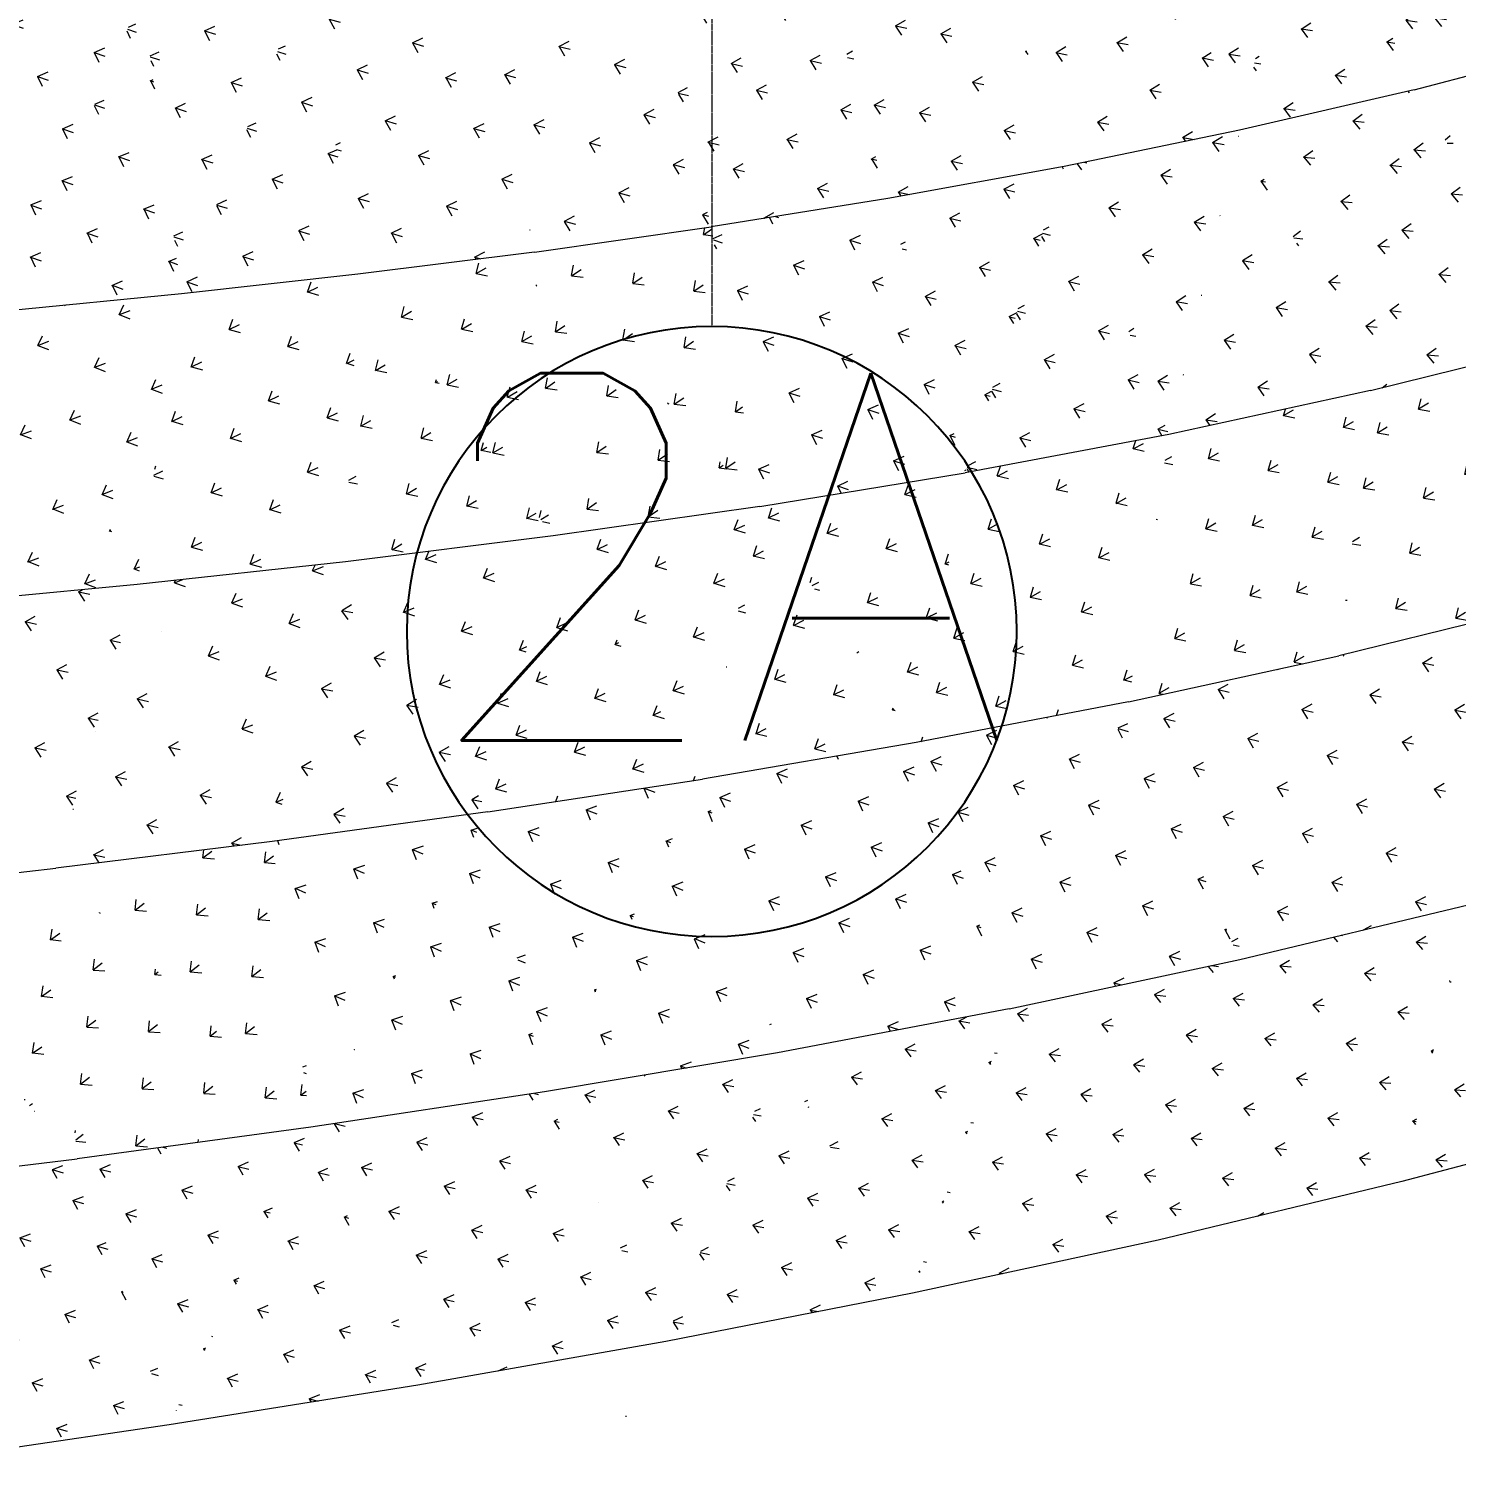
# Model space of a CAD drawing. Header units: millimetres. Extents: x 15878 to 679837, y -72324 to 391440.
# Drawn here: x 187333 to 193183, y -22661 to -16789 of the extents above; entities that cross this region are included whole.
import ezdxf

# ---------------------------------------------------------------- set-up
doc = ezdxf.new("R2010")
doc.units = ezdxf.units.MM
doc.linetypes.add('Grid Line__1_200_', pattern=[10.5, 6, -1.5, 1.5, -1.5])
for name, color, linetype, lineweight in [('A-ANNO-NOTE', 131, 'Continuous', 25), ('A-FLOR', 192, 'Continuous', 5), ('A-FLOR-PATT', 8, 'Continuous', 5), ('S-GRID', 1, 'Continuous', 5)]:
    doc.layers.add(name, color=color, linetype=linetype, lineweight=lineweight)
doc.styles.add('RomanS', font='romans__.ttf', dxfattribs={"height": 1504.746835})

# ---------------------------------------------------------------- blocks, each defined once
blk = doc.blocks.new('DLN_Generic Grid Head - Scale-1_500-2074307-G_F')
at = {"layer": 'A-ANNO-NOTE'}
for start, end in [(360, 180), (180, 360)]:
    blk.add_arc((0, 2.5), 2.5, start, end, dxfattribs=at)

msp = doc.modelspace()

# ---------------------------------------------------------------- hatches: boundary and pattern name
at = {"layer": 'A-FLOR-PATT'}
h = msp.add_hatch(dxfattribs=at)
h.set_pattern_fill('FP_2777', color=256, style=0, pattern_type=2)
h.set_pattern_definition([(352.574, (123894.93, 19590.18), (207.48243, 140.69487), [47.117, -308.264]), (307.83, (123894.93, 19590.18), (207.4822, 140.69556), [44.303, -191.981]), (34.142, (123894.93, 19590.18), (-144.92006, 186.624), [47.004, -203.684])])
h.paths.add_polyline_path([(193009.6, -17040.2), (193240.8, -15820.1), (192567.1, -15966.2)], flags=0)
h = msp.add_hatch(dxfattribs=at)
h.set_pattern_fill('FP_2763', color=256, style=0, pattern_type=2)
h.set_pattern_definition([(352.94, (124381.51, 19240.43), (207.27224, 141.8671), [46.99, -307.432]), (307.921, (124381.51, 19240.43), (207.2731, 141.8653), [44.074, -190.986]), (34.39, (124381.51, 19240.43), (-144.4639, 185.42685), [47.095, -204.078])])
h.paths.add_polyline_path([(193009.6, -17040.2), (193718.2, -16854.8), (193240.8, -15820.1), (193044.7, -16854.8)], flags=0)
h = msp.add_hatch(dxfattribs=at)
h.set_pattern_fill('FP_2773', color=256, style=0, pattern_type=2)
h.set_pattern_definition([(350.965, (124997.97, 21165.1), (211.17163, 135.3403), [47.132, -308.358]), (306.199, (124997.97, 21165.1), (211.1716, 135.33845), [44.417, -192.476]), (32.656, (124997.97, 21165.1), (-139.9082, 191.16465), [47.029, -203.79])])
h.paths.add_polyline_path([(192294.9, -17206), (192567.1, -15966.2), (191887.6, -16095.4), (192005.3, -16416.3)], flags=0)
h = msp.add_hatch(dxfattribs=at)
h.set_pattern_fill('FP_2761', color=256, style=0, pattern_type=2)
h.set_pattern_definition([(351.308, (125423.94, 20800.41), (210.9918, 136.44237), [47.014, -307.59]), (306.29, (125423.94, 20800.4), (210.9919, 136.44295), [44.205, -191.556]), (32.889, (125423.94, 20800.41), (-139.53786, 190.03276), [47.112, -204.153])])
h.paths.add_polyline_path([(192294.9, -17206), (193009.6, -17040.2), (192567.1, -15966.2), (192331.3, -17040.2)], flags=0)
h = msp.add_hatch(dxfattribs=at)
h.set_pattern_fill('FP_2772', color=256, style=0, pattern_type=2)
h.set_pattern_definition([(349.478, (126102.6, 22660.22), (214.4972, 130.3051), [47.138, -308.398]), (304.676, (126102.6, 22660.22), (214.4965, 130.3063), [44.512, -192.883]), (31.279, (126102.6, 22660.22), (-135.0636, 195.2289), [47.058, -203.917])])
h.paths.add_polyline_path([(191575.6, -17353.9), (191887.6, -16095.4), (191204.3, -16210.1), (191557.5, -17298.1)], flags=0)
h = msp.add_hatch(dxfattribs=at)
h.set_pattern_fill('FP_2760', color=256, style=0, pattern_type=2)
h.set_pattern_definition([(349.783, (126450.7, 22287.57), (214.3496, 131.2892), [47.035, -307.722]), (304.76, (126450.7, 22287.57), (214.3499, 131.2894), [44.325, -192.076]), (31.487, (126450.7, 22287.57), (-134.78034, 194.2162), [47.13, -204.232])])
h.paths.add_polyline_path([(191575.6, -17353.9), (192294.9, -17206), (191887.6, -16095.4), (191589.4, -17298.1)], flags=0)
h = msp.add_hatch(dxfattribs=at)
h.set_pattern_fill('FP_2767', color=256, style=0, pattern_type=2)
h.set_pattern_definition([(348.081, (127256.19, 24075.29), (217.5672, 125.46714), [47.134, -308.374]), (303.225, (127256.2, 24075.3), (217.5675, 125.4659), [44.58, -193.179]), (29.971, (127256.2, 24075.3), (-130.2747, 198.89074), [47.091, -204.061])])
h.paths.add_polyline_path([(190853.3, -17485.3), (191204.3, -16210.1), (190519.4, -16313.1), (190799.9, -17298.1)], flags=0)
h = msp.add_hatch(dxfattribs=at)
h.set_pattern_fill('FP_2762', color=256, style=0, pattern_type=2)
h.set_pattern_definition([(348.333, (127511.68, 23703.33), (217.4564, 126.28436), [47.049, -307.814]), (303.297, (127511.68, 23703.33), (217.455, 126.2858), [44.427, -192.515]), (30.145, (127511.68, 23703.33), (-130.0745, 198.0462), [47.15, -204.316])])
h.paths.add_polyline_path([(190853.3, -17485.3), (191575.6, -17353.9), (191204.3, -16210.1), (190878.2, -17394.8)], flags=0)
h = msp.add_hatch(dxfattribs=at)
h.set_pattern_fill('FP_2768', color=256, style=0, pattern_type=2)
h.set_pattern_definition([(346.738, (128507.98, 25408.06), (220.4821, 120.68704), [47.118, -308.271]), (301.811, (128507.98, 25408.06), (220.4806, 120.689), [44.617, -193.339]), (28.695, (128507.98, 25408.06), (-125.4282, 202.2155), [47.128, -204.223])])
h.paths.add_polyline_path([(190129.4, -17601.9), (190519.4, -16313.1), (189835.1, -16407.2), (190054.5, -17298.1)], flags=0)
h = msp.add_hatch(dxfattribs=at)
h.set_pattern_fill('FP_2759', color=256, style=0, pattern_type=2)
h.set_pattern_definition([(346.926, (128656.38, 25046.96), (220.4031, 121.299), [47.054, -307.851]), (301.865, (128656.38, 25046.96), (220.4026, 121.2994), [44.504, -192.849]), (28.826, (128656.38, 25046.96), (-125.3015, 201.5822), [47.171, -204.406])])
h.paths.add_polyline_path([(190129.4, -17601.9), (190853.3, -17485.3), (190519.4, -16313.1), (190164.6, -17485.3)], flags=0)
h = msp.add_hatch(dxfattribs=at)
h.set_pattern_fill('FP_2770', color=256, style=0, pattern_type=2)
h.set_pattern_definition([(345.409, (129911.68, 26654.85), (223.3341, 115.801), [47.088, -308.074]), (300.388, (129911.68, 26654.85), (223.3335, 115.8007), [44.618, -193.346]), (27.407, (129911.68, 26654.85), (-120.3737, 205.273), [47.169, -204.401])])
h.paths.add_polyline_path([(189405.4, -17705.1), (189835.1, -16407.2), (189153.2, -16494.8), (189320.6, -17298.1)], flags=0)
h = msp.add_hatch(dxfattribs=at)
h.set_pattern_fill('FP_2757', color=256, style=0, pattern_type=2)
h.set_pattern_definition([(345.521, (129939.49, 26316.02), (223.28963, 116.16754), [47.049, -307.82]), (300.42, (129939.5, 26316.02), (223.2903, 116.1653), [44.551, -193.053]), (27.486, (129939.5, 26316.02), (-120.31014, 204.8937), [47.194, -204.506])])
h.paths.add_polyline_path([(189405.4, -17705.1), (190129.4, -17601.9), (189835.1, -16407.2), (189439.5, -17601.9)], flags=0)
h = msp.add_hatch(dxfattribs=at)
h.set_pattern_fill('FP_2766', color=256, style=0, pattern_type=2)
h.set_pattern_definition([(344.01, (131526.24, 27820.84), (226.25972, 110.48294), [47.046, -307.799]), (298.88, (131526.24, 27820.84), (226.2607, 110.4808), [44.589, -193.219]), (26.026, (131526.24, 27820.84), (-114.856, 208.2324), [47.211, -204.582])])
h.paths.add_polyline_path([(188681.7, -17796.2), (189153.2, -16494.8), (188475.2, -16582), (188597, -17298.1)], flags=0)
h = msp.add_hatch(dxfattribs=at)
h.set_pattern_fill('FP_2755', color=256, style=0, pattern_type=2)
h.set_pattern_definition([(344.052, (131443.42, 27512.43), (226.2435, 110.62088), [47.031, -307.701]), (298.893, (131443.42, 27512.43), (226.24265, 110.6228), [44.564, -193.109]), (26.056, (131443.42, 27512.43), (-114.8351, 208.0888), [47.22, -204.62])])
h.paths.add_polyline_path([(188681.7, -17796.2), (189405.4, -17705.1), (189153.2, -16494.8), (188862.2, -17298.1)], flags=0)
h = msp.add_hatch(dxfattribs=at)
h.set_pattern_fill('FP_2765', color=256, style=0, pattern_type=2)
h.set_pattern_definition([(342.518, (133342.65, 28906.93), (229.25446, 104.65334), [46.995, -307.461]), (297.269, (133342.65, 28906.93), (229.2545, 104.6528), [44.537, -192.995]), (24.536, (133342.65, 28906.93), (-108.828, 211.1349), [47.252, -204.759])])
h.paths.add_polyline_path([(187958.5, -17876.7), (188474.3, -16576.8), (187797.9, -16653.2), (187948, -17796.2)], flags=0)
h = msp.add_hatch(dxfattribs=at)
h.set_pattern_fill('FP_2753', color=256, style=0, pattern_type=2)
h.set_pattern_definition([(342.504, (133170.65, 28634.1), (229.2609, 104.6065), [47, -307.493]), (297.265, (133170.65, 28634.1), (229.2595, 104.6086), [44.545, -193.03]), (24.527, (133170.65, 28634.1), (-108.83595, 211.1794), [47.25, -204.748])])
h.paths.add_polyline_path([(187958.5, -17876.7), (188681.7, -17796.2), (188474.3, -16576.8), (188188.1, -17298.1)], flags=0)
h = msp.add_hatch(dxfattribs=at)
h.set_pattern_fill('FP_2754', color=256, style=0, pattern_type=2)
h.set_pattern_definition([(340.952, (135313.67, 29918.1), (232.2385, 98.4047), [46.934, -307.067]), (295.574, (135313.67, 29918.1), (232.23785, 98.4067), [44.47, -192.702]), (22.964, (135313.67, 29918.1), (-102.3823, 213.9356), [47.292, -204.934])])
h.paths.add_polyline_path([(187235.8, -17947.8), (187797.9, -16653.2), (187123.6, -16723.9), (187229.3, -17876.7)], flags=0)
h = msp.add_hatch(dxfattribs=at)
h.set_pattern_fill('FP_2752', color=256, style=0, pattern_type=2)
h.set_pattern_definition([(340.897, (135072.87, 29677), (232.2574, 98.22057), [46.955, -307.203]), (295.558, (135072.87, 29677), (232.257, 98.2225), [44.503, -192.846]), (22.923, (135072.87, 29677), (-102.3961, 214.1261), [47.282, -204.89])])
h.paths.add_polyline_path([(187235.8, -17947.8), (187958.5, -17876.7), (187797.9, -16653.2), (187517.9, -17298.1)], flags=0)
h = msp.add_hatch(dxfattribs=at)
h.set_pattern_fill('FP_2606', color=256, style=0, pattern_type=2)
h.set_pattern_definition([(358.694, (116020.82, 15886.55), (190.1736, 161.73257), [47.292, -309.406]), (314.415, (116020.82, 15886.55), (190.17514, 161.73014), [44.589, -193.219]), (40.379, (116020.82, 15886.55), (-166.43085, 169.8627), [46.809, -202.838])])
h.paths.add_polyline_path([(193646.9, -18069.2), (193718.2, -16854.8), (193009.6, -17040.2), (193169.3, -17298.1)], flags=0)
h = msp.add_hatch(dxfattribs=at)
h.set_pattern_fill('FP_2609', color=256, style=0, pattern_type=2)
h.set_pattern_definition([(354.599, (120223.9, 19119.59), (201.91075, 148.12464), [47.188, -308.723]), (310.004, (120223.9, 19119.59), (201.9093, 148.1262), [44.457, -192.649]), (36.264, (120223.9, 19119.59), (-152.4195, 181.62575), [46.953, -203.464])])
h.paths.add_polyline_path([(192831.2, -18272.7), (193009.6, -17040.2), (192294.9, -17206), (192341.2, -17298.1)], flags=0)
h = msp.add_hatch(dxfattribs=at)
h.set_pattern_fill('FP_2595', color=256, style=0, pattern_type=2)
h.set_pattern_definition([(354.735, (120335.63, 18663.89), (201.83856, 148.5576), [47.144, -308.439]), (310.039, (120335.63, 18663.89), (201.8391, 148.5579), [44.373, -192.284]), (36.354, (120335.63, 18663.89), (-152.2436, 181.18654), [46.99, -203.625])])
h.paths.add_polyline_path([(192831.2, -18272.7), (193646.9, -18069.2), (193009.6, -17040.2), (192972.3, -17298.1)], flags=0)
h = msp.add_hatch(dxfattribs=at)
h.set_pattern_fill('FP_2605', color=256, style=0, pattern_type=2)
h.set_pattern_definition([(350.508, (124678.23, 21961.14), (212.5887, 133.72794), [47.064, -307.912]), (305.575, (124678.23, 21961.14), (212.5904, 133.7244), [44.323, -192.066]), (32.171, (124678.23, 21961.14), (-137.52375, 192.2681), [47.091, -204.06])])
h.paths.add_polyline_path([(192005.3, -18452.1), (192294.9, -17206), (191575.6, -17353.9)], flags=0)
h = msp.add_hatch(dxfattribs=at)
h.set_pattern_fill('FP_2593', color=256, style=0, pattern_type=2)
h.set_pattern_definition([(350.603, (124698.8, 21536.9), (212.53835, 134.0336), [47.03, -307.693]), (305.6, (124698.8, 21536.9), (212.539, 134.0324), [44.264, -191.81]), (32.237, (124698.8, 21536.9), (-137.4251, 191.95076), [47.113, -204.158])])
h.paths.add_polyline_path([(192005.3, -18452.1), (192831.2, -18272.7), (192294.9, -17206), (192260.5, -17353.9)], flags=0)
h = msp.add_hatch(dxfattribs=at)
h.set_pattern_fill('FP_2604', color=256, style=0, pattern_type=2)
h.set_pattern_definition([(346.436, (129306.05, 24392.39), (222.10132, 118.70307), [46.92, -306.972]), (301.152, (129306.05, 24392.4), (222.0994, 118.7059), [44.191, -191.496]), (28.123, (129306.05, 24392.39), (-121.9225, 201.7012), [47.218, -204.613])])
h.paths.add_polyline_path([(191170.8, -18609.7), (191575.6, -17353.9), (190853.3, -17485.3), (190878.2, -17573.6)], flags=0)
h = msp.add_hatch(dxfattribs=at)
h.set_pattern_fill('FP_2592', color=256, style=0, pattern_type=2)
h.set_pattern_definition([(346.495, (129245, 24016.74), (222.0683, 118.8969), [46.897, -306.826]), (301.167, (129245, 24016.74), (222.0678, 118.8982), [44.155, -191.337]), (28.165, (129245, 24016.74), (-121.87446, 201.50224), [47.23, -204.664])])
h.paths.add_polyline_path([(191170.8, -18609.7), (192005.3, -18452.1), (191575.6, -17353.9)], flags=0)
h = msp.add_hatch(dxfattribs=at)
h.set_pattern_fill('FP_2602', color=256, style=0, pattern_type=2)
h.set_pattern_definition([(342.41, (134019.08, 26405.32), (230.34858, 103.27566), [46.758, -305.915]), (296.763, (134019.08, 26405.32), (230.34865, 103.2754), [44.069, -190.964]), (24.149, (134019.08, 26405.32), (-105.8362, 209.8548), [47.333, -205.108])])
h.paths.add_polyline_path([(190329.2, -18747.6), (190853.3, -17485.3), (190129.4, -17601.9)], flags=0)
h = msp.add_hatch(dxfattribs=at)
h.set_pattern_fill('FP_2594', color=256, style=0, pattern_type=2)
h.set_pattern_definition([(342.437, (133887.14, 26093.89), (230.334, 103.36606), [46.747, -305.844]), (296.77, (133887.14, 26093.9), (230.334, 103.3653), [44.052, -190.891]), (24.169, (133887.14, 26093.89), (-105.8209, 209.7622), [47.337, -205.127])])
h.paths.add_polyline_path([(190329.2, -18747.6), (191170.8, -18609.7), (190853.3, -17485.3)], flags=0)
h = msp.add_hatch(dxfattribs=at)
h.set_pattern_fill('FP_2601', color=256, style=0, pattern_type=2)
h.set_pattern_definition([(34.582, (87065.24, -18675.24), (40.02643, 231.64217), [46.773, -306.012]), (352.852, (87065.24, -18675.24), (40.0249, 231.6419), [47.323, -205.065]), (80.197, (87065.24, -18675.24), (-250.4265, 31.40443), [44.076, -190.998])])
h.paths.add_polyline_path([(190329.2, -18747.6), (190129.4, -17601.9), (189405.4, -17705.1)], flags=0)
h = msp.add_hatch(dxfattribs=at)
h.set_pattern_fill('FP_2599', color=256, style=0, pattern_type=2)
h.set_pattern_definition([(30.216, (88625.97, -13025.18), (59.49454, 228.2924), [46.966, -307.273]), (348.535, (88625.97, -13025.18), (59.4945, 228.2916), [47.182, -204.455]), (75.393, (88625.97, -13025.18), (-246.6151, 50.0179), [44.234, -191.682])])
h.paths.add_polyline_path([(189482.1, -18868.3), (189405.4, -17705.1), (188681.7, -17796.2)], flags=0)
h = msp.add_hatch(dxfattribs=at)
h.set_pattern_fill('FP_2591', color=256, style=0, pattern_type=2)
h.set_pattern_definition([(34.582, (87038.45, -18673.18), (40.02396, 231.64047), [46.773, -306.01]), (352.852, (87038.45, -18673.18), (40.0237, 231.64004), [47.323, -205.066]), (80.197, (87038.45, -18673.18), (-250.42734, 31.4056), [44.076, -190.997])])
h.paths.add_polyline_path([(189482.1, -18868.3), (190329.2, -18747.6), (189405.4, -17705.1)], flags=0)
h = msp.add_hatch(dxfattribs=at)
h.set_pattern_fill('FP_2600', color=256, style=0, pattern_type=2)
h.set_pattern_definition([(25.584, (90800.8, -7158.42), (79.97229, 223.09445), [47.156, -308.516]), (343.902, (90800.8, -7158.42), (79.9709, 223.0954), [46.998, -203.658]), (70.279, (90800.8, -7158.42), (-240.827, 69.5033), [44.437, -192.559])])
h.paths.add_polyline_path([(188631, -18974), (188681.7, -17796.2), (187958.5, -17876.7)], flags=0)
h = msp.add_hatch(dxfattribs=at)
h.set_pattern_fill('FP_2590', color=256, style=0, pattern_type=2)
h.set_pattern_definition([(30.198, (88575.48, -12989.36), (59.50618, 228.2318), [46.96, -307.235]), (348.523, (88575.48, -12989.36), (59.5043, 228.23275), [47.185, -204.469]), (75.387, (88575.48, -12989.36), (-246.62144, 50.0747), [44.224, -191.638])])
h.paths.add_polyline_path([(188631, -18974), (189482.1, -18868.3), (188681.7, -17796.2)], flags=0)
h = msp.add_hatch(dxfattribs=at)
h.set_pattern_fill('FP_2598', color=256, style=0, pattern_type=2)
h.set_pattern_definition([(20.721, (93647.87, -1149.23), (101.08648, 215.84099), [47.331, -309.661]), (338.965, (93647.87, -1149.23), (101.087, 215.8414), [46.769, -202.665]), (64.904, (93647.87, -1149.23), (-232.8112, 89.5338), [44.689, -193.651])])
h.paths.add_polyline_path([(187777.5, -19067), (187958.5, -17876.7), (187235.8, -17947.8), (187566.8, -18631.8)], flags=0)
h = msp.add_hatch(dxfattribs=at)
h.set_pattern_fill('FP_2588', color=256, style=0, pattern_type=2)
h.set_pattern_definition([(25.563, (90722.7, -7058.62), (79.97996, 223.02303), [47.15, -308.476]), (343.888, (90722.7, -7058.62), (79.9791, 223.02366), [47.003, -203.678]), (70.271, (90722.7, -7058.62), (-240.83395, 69.57054), [44.424, -192.506])])
h.paths.add_polyline_path([(187777.5, -19067), (188631, -18974), (187958.5, -17876.7)], flags=0)
h = msp.add_hatch(dxfattribs=at)
h.set_pattern_fill('FP_2586', color=256, style=0, pattern_type=2)
h.set_pattern_definition([(20.706, (93544.56, -973.04), (101.0926, 215.79226), [47.328, -309.639]), (338.956, (93544.56, -973.04), (101.09033, 215.79335), [46.773, -202.682]), (64.898, (93544.56, -973.04), (-232.81625, 89.5793), [44.681, -193.617])])
h.paths.add_polyline_path([(186923, -19149.6), (187777.5, -19067), (187235.8, -17947.8)], flags=0)
h = msp.add_hatch(dxfattribs=at)
h.set_pattern_fill('FP_2435', color=256, style=0, pattern_type=2)
h.set_pattern_definition([(31.514, (90841.94, -20134.11), (56.92646, 226.31323), [47.122, -308.292]), (350.645, (90841.94, -20134.11), (56.9284, 226.31215), [46.76, -202.625]), (75.88, (90841.94, -20134.11), (-246.0669, 40.5387), [43.756, -189.607])])
h.paths.add_polyline_path([(193553.7, -19149.9), (193646.9, -18069.2), (192831.2, -18272.7), (193231.3, -18758.5)], flags=0)
h = msp.add_hatch(dxfattribs=at)
h.set_pattern_fill('FP_2436', color=256, style=0, pattern_type=2)
h.set_pattern_definition([(29.79, (90944.29, -17371.1), (63.73885, 224.79277), [47.128, -308.335]), (348.861, (90944.29, -17371.1), (63.7393, 224.792), [46.772, -202.678]), (74.169, (90944.29, -17371.1), (-244.75016, 48.193), [43.81, -189.844])])
h.paths.add_polyline_path([(192701, -19359.9), (192831.2, -18272.7), (192005.3, -18452.1), (192295.2, -18830.4)], flags=0)
h = msp.add_hatch(dxfattribs=at)
h.set_pattern_fill('FP_2431', color=256, style=0, pattern_type=2)
h.set_pattern_definition([(31.48, (90717.34, -19957.22), (56.94866, 226.19436), [47.112, -308.231]), (350.624, (90717.34, -19957.22), (56.9507, 226.19385), [46.768, -202.66]), (75.868, (90717.34, -19957.22), (-246.09566, 40.63467), [43.735, -189.518])])
h.paths.add_polyline_path([(192701, -19359.9), (193553.7, -19149.9), (192831.2, -18272.7), (192726.1, -19149.9)], flags=0)
h = msp.add_hatch(dxfattribs=at)
h.set_pattern_fill('FP_2434', color=256, style=0, pattern_type=2)
h.set_pattern_definition([(28.12, (91135.48, -14617.65), (70.41215, 223.22453), [47.144, -308.438]), (347.116, (91135.48, -14617.65), (70.408, 223.2256), [46.777, -202.702]), (72.494, (91135.48, -14617.65), (-243.19815, 55.6288), [43.887, -190.179])])
h.paths.add_polyline_path([(191839.3, -19547.7), (192005.3, -18452.1), (191170.8, -18609.7), (191575.6, -19177.7)], flags=0)
h = msp.add_hatch(dxfattribs=at)
h.set_pattern_fill('FP_2424', color=256, style=0, pattern_type=2)
h.set_pattern_definition([(29.797, (90819.19, -17170.58), (63.73506, 224.81757), [47.13, -308.348]), (348.865, (90819.19, -17170.58), (63.7367, 224.8163), [46.77, -202.671]), (74.172, (90819.19, -17170.58), (-244.74593, 48.171), [43.814, -189.862])])
h.paths.add_polyline_path([(191839.3, -19547.7), (192701, -19359.9), (192005.3, -18452.1), (191867.7, -19359.9)], flags=0)
h = msp.add_hatch(dxfattribs=at)
h.set_pattern_fill('FP_2437', color=256, style=0, pattern_type=2)
h.set_pattern_definition([(26.499, (91412.81, -11876.58), (76.96338, 221.59833), [47.168, -308.594]), (345.405, (91412.8, -11876.58), (76.96316, 221.5992), [46.776, -202.697]), (70.847, (91412.8, -11876.58), (-241.42207, 62.8655), [43.984, -190.599])])
h.paths.add_polyline_path([(190970, -19715.4), (191170.8, -18609.7), (190329.2, -18747.6), (190878.2, -19576.8)], flags=0)
h = msp.add_hatch(dxfattribs=at)
h.set_pattern_fill('FP_2422', color=256, style=0, pattern_type=2)
h.set_pattern_definition([(28.164, (91008.02, -14394.53), (70.38608, 223.37565), [47.155, -308.513]), (347.143, (91008.02, -14394.53), (70.3868, 223.375), [46.767, -202.657]), (72.51, (91008.02, -14394.53), (-243.1706, 55.5012), [43.913, -190.29])])
h.paths.add_polyline_path([(190970, -19715.4), (191839.3, -19547.7), (191170.8, -18609.7), (191000.4, -19547.7)], flags=0)
h = msp.add_hatch(dxfattribs=at)
h.set_pattern_fill('FP_2433', color=256, style=0, pattern_type=2)
h.set_pattern_definition([(24.917, (91775.13, -9148.94), (83.42746, 219.89548), [47.199, -308.796]), (343.723, (91775.13, -9148.94), (83.4254, 219.8953), [46.768, -202.661]), (69.224, (91775.13, -9148.94), (-239.432, 69.91017), [44.098, -191.091])])
h.paths.add_polyline_path([(190094.4, -19865.3), (190329.2, -18747.6), (189482.1, -18868.3)], flags=0)
h = msp.add_hatch(dxfattribs=at)
h.set_pattern_fill('FP_2421', color=256, style=0, pattern_type=2)
h.set_pattern_definition([(26.573, (91282.63, -11631.15), (76.93066, 221.85456), [47.187, -308.72]), (345.452, (91282.63, -11631.15), (76.9286, 221.85546), [46.758, -202.618]), (70.876, (91282.63, -11631.15), (-241.3814, 62.6409), [44.028, -190.787])])
h.paths.add_polyline_path([(190094.4, -19865.3), (190970, -19715.4), (190329.2, -18747.6), (190125.9, -19715.4)], flags=0)
h = msp.add_hatch(dxfattribs=at)
h.set_pattern_fill('FP_2432', color=256, style=0, pattern_type=2)
h.set_pattern_definition([(23.367, (92222.9, -6434.49), (89.8229, 218.09603), [47.235, -309.036]), (342.063, (92222.9, -6434.49), (89.8229, 218.0955), [46.753, -202.595]), (67.615, (92222.9, -6434.49), (-237.2275, 76.79475), [44.225, -191.643])])
h.paths.add_polyline_path([(189213.9, -19999.5), (189482.1, -18868.3), (188631, -18974), (189042.9, -19698.6)], flags=0)
h = msp.add_hatch(dxfattribs=at)
h.set_pattern_fill('FP_2423', color=256, style=0, pattern_type=2)
h.set_pattern_definition([(25.018, (91643, -8881.05), (83.3855, 220.24), [47.224, -308.962]), (343.786, (91643, -8881.05), (83.3871, 220.2391), [46.743, -202.553]), (69.262, (91643, -8881.05), (-239.38046, 69.61165), [44.156, -191.341])])
h.paths.add_polyline_path([(189213.9, -19999.5), (190094.4, -19865.3), (189482.1, -18868.3), (189245.8, -19865.3)], flags=0)
h = msp.add_hatch(dxfattribs=at)
h.set_pattern_fill('FP_2430', color=256, style=0, pattern_type=2)
h.set_pattern_definition([(21.838, (92758.23, -3732.11), (96.18176, 216.17705), [47.277, -309.306]), (340.417, (92758.23, -3732.1), (96.1819, 216.17685), [46.73, -202.498]), (66.015, (92758.23, -3732.1), (-234.8128, 83.5327), [44.364, -192.244])])
h.paths.add_polyline_path([(188330, -20120.2), (188631, -18974), (187777.5, -19067), (188182.2, -19838.5)], flags=0)
h = msp.add_hatch(dxfattribs=at)
h.set_pattern_fill('FP_2420', color=256, style=0, pattern_type=2)
h.set_pattern_definition([(349.118, (125556.29, 24053.54), (215.72833, 126.66193), [47.125, -308.313]), (304.529, (125556.3, 24053.54), (215.72925, 126.6598), [44.1, -191.099]), (30.419, (125556.29, 24053.54), (-133.3182, 193.76374), [46.906, -203.258])])
h.paths.add_polyline_path([(188330, -20120.2), (189213.9, -19999.5), (188631, -18974), (188361.7, -19999.5)], flags=0)
h = msp.add_hatch(dxfattribs=at)
h.set_pattern_fill('FP_2428', color=256, style=0, pattern_type=2)
h.set_pattern_definition([(347.662, (126373.6, 26158.36), (218.40426, 121.7906), [47.189, -308.73]), (303.165, (126373.6, 26158.36), (218.4049, 121.7883), [44.315, -192.03]), (29.145, (126373.6, 26158.36), (-129.29285, 197.8436), [46.887, -203.179])])
h.paths.add_polyline_path([(187443.9, -20229.6), (187777.5, -19067), (186923, -19149.6)], flags=0)
h = msp.add_hatch(dxfattribs=at)
h.set_pattern_fill('FP_2418', color=256, style=0, pattern_type=2)
h.set_pattern_definition([(347.904, (126536.84, 25596.8), (218.35034, 122.56482), [47.117, -308.261]), (303.241, (126536.84, 25596.8), (218.351, 122.5647), [44.172, -191.41]), (29.306, (126536.84, 25596.8), (-129.1352, 197.03456), [46.95, -203.448])])
h.paths.add_polyline_path([(187443.9, -20229.6), (188330, -20120.2), (187777.5, -19067), (187475.3, -20120.2)], flags=0)
h = msp.add_hatch(dxfattribs=at)
h.set_pattern_fill('FP_2419', color=256, style=0, pattern_type=2)
h.set_pattern_definition([(346.754, (127494.38, 27117.23), (220.77618, 118.66712), [47.106, -308.187]), (302.009, (127494.38, 27117.23), (220.77576, 118.66734), [44.24, -191.707]), (28.258, (127494.38, 27117.23), (-125.0638, 200.0755), [46.996, -203.651])])
h.paths.add_polyline_path([(186557, -20329.9), (187443.9, -20229.6), (186923, -19149.6), (186569.4, -20290)], flags=0)
h = msp.add_hatch(dxfattribs=at)
h.set_pattern_fill('FP_2266', color=256, style=0, pattern_type=2)
h.set_pattern_definition([(349.667, (124977.7, 21483.66), (215.55902, 130.1177), [46.846, -306.486]), (304.31, (124977.7, 21483.66), (215.55885, 130.1176), [43.923, -190.331]), (31.116, (124977.7, 21483.66), (-132.0403, 193.4947), [47.21, -204.576])])
h.paths.add_polyline_path([(193231.3, -20380.2), (193553.7, -19149.9), (192701, -19359.9), (193184.4, -20290)], flags=0)
h = msp.add_hatch(dxfattribs=at)
h.set_pattern_fill('FP_2263', color=256, style=0, pattern_type=2)
h.set_pattern_definition([(346.666, (127960.74, 23570.27), (222.20013, 119.1928), [46.776, -306.031]), (301.123, (127960.74, 23570.27), (222.20015, 119.1916), [43.928, -190.355]), (28.21, (127960.74, 23570.27), (-121.0961, 200.5596), [47.278, -204.872])])
h.paths.add_polyline_path([(192295.2, -20604.8), (192701, -19359.9), (191839.3, -19547.7), (192159.4, -20290)], flags=0)
h = msp.add_hatch(dxfattribs=at)
h.set_pattern_fill('FP_2258', color=256, style=0, pattern_type=2)
h.set_pattern_definition([(346.865, (128138.11, 23096.4), (222.06095, 119.84906), [46.693, -305.486]), (301.169, (128138.1, 23096.4), (222.0605, 119.8483), [43.8, -189.802]), (28.356, (128138.1, 23096.4), (-120.90395, 199.88084), [47.313, -205.025])])
h.paths.add_polyline_path([(192295.2, -20604.8), (193231.3, -20380.2), (192701, -19359.9), (192397.8, -20290)], flags=0)
h = msp.add_hatch(dxfattribs=at)
h.set_pattern_fill('FP_2264', color=256, style=0, pattern_type=2)
h.set_pattern_definition([(343.827, (130842.06, 25439.31), (227.93154, 108.59596), [46.707, -305.581]), (298.108, (130842.06, 25439.31), (227.931, 108.5971), [43.943, -190.419]), (25.475, (130842.06, 25439.31), (-110.4148, 206.7216), [47.34, -205.139])])
h.paths.add_polyline_path([(191351.2, -20806), (191839.3, -19547.7), (190970, -19715.4), (191170.8, -20290)], flags=0)
h = msp.add_hatch(dxfattribs=at)
h.set_pattern_fill('FP_2259', color=256, style=0, pattern_type=2)
h.set_pattern_definition([(344.015, (130978.2, 24983.94), (227.80563, 109.22594), [46.627, -305.053]), (298.152, (130978.2, 24983.94), (227.8069, 109.2233), [43.823, -189.901]), (25.616, (130978.2, 24983.94), (-110.2751, 206.07354), [47.369, -205.268])])
h.paths.add_polyline_path([(191351.2, -20806), (192295.2, -20604.8), (191839.3, -19547.7), (191551.4, -20290)], flags=0)
h = msp.add_hatch(dxfattribs=at)
h.set_pattern_fill('FP_2262', color=256, style=0, pattern_type=2)
h.set_pattern_definition([(341.157, (133599.9, 27111.75), (232.8237, 98.4191), [46.639, -305.137]), (295.272, (133599.9, 27111.75), (232.8229, 98.4205), [43.964, -190.511]), (22.915, (133599.9, 27111.75), (-100.1013, 212.034), [47.395, -205.376])])
h.paths.add_polyline_path([(190401.1, -20986.1), (190970, -19715.4), (190094.4, -19865.3), (190210.6, -20290)], flags=0)
h = msp.add_hatch(dxfattribs=at)
h.set_pattern_fill('FP_2252', color=256, style=0, pattern_type=2)
h.set_pattern_definition([(341.331, (133694.47, 26680.38), (232.713, 99.01107), [46.563, -304.636]), (295.314, (133694.47, 26680.38), (232.7129, 99.0102), [43.854, -190.035]), (23.048, (133694.47, 26680.38), (-100.0062, 211.4303), [47.419, -205.481])])
h.paths.add_polyline_path([(190401.1, -20986.1), (191351.2, -20806), (190970, -19715.4), (190712.7, -20290)], flags=0)
h = msp.add_hatch(dxfattribs=at)
h.set_pattern_fill('FP_2265', color=256, style=0, pattern_type=2)
h.set_pattern_definition([(338.662, (136220.45, 28608.94), (236.95238, 88.7416), [46.573, -304.7]), (292.621, (136220.45, 28608.94), (236.953, 88.73885), [43.989, -190.619]), (20.531, (136220.45, 28608.94), (-90.2382, 216.5595), [47.442, -205.582])])
h.paths.add_polyline_path([(189446.6, -21147.1), (190094.4, -19865.3), (189213.9, -19999.5), (189272.8, -20290)], flags=0)
h = msp.add_hatch(dxfattribs=at)
h.set_pattern_fill('FP_2249', color=256, style=0, pattern_type=2)
h.set_pattern_definition([(338.819, (136272.93, 28207.42), (236.85804, 89.28427), [46.502, -304.235]), (292.66, (136272.93, 28207.42), (236.8586, 89.28255), [43.89, -190.191]), (20.654, (136272.93, 28207.42), (-90.1838, 216.01165), [47.461, -205.666])])
h.paths.add_polyline_path([(189446.6, -21147.1), (190401.1, -20986.1), (190094.4, -19865.3), (189879.8, -20290)], flags=0)
h = msp.add_hatch(dxfattribs=at)
h.set_pattern_fill('FP_2261', color=256, style=0, pattern_type=2)
h.set_pattern_definition([(336.343, (138696.48, 29951.42), (240.40168, 79.61482), [46.506, -304.267]), (290.157, (138696.48, 29951.42), (240.4023, 79.6122), [44.015, -190.73]), (18.323, (138696.48, 29951.42), (-80.892, 220.3675), [47.483, -205.759])])
h.paths.add_polyline_path([(188489.4, -21291.2), (189213.9, -19999.5), (188330, -20120.2), (188353.1, -20290)], flags=0)
h = msp.add_hatch(dxfattribs=at)
h.set_pattern_fill('FP_2248', color=256, style=0, pattern_type=2)
h.set_pattern_definition([(336.481, (138706.13, 29585.67), (240.32255, 80.10067), [46.443, -303.849]), (290.192, (138706.13, 29585.67), (240.3236, 80.0986), [43.928, -190.357]), (18.433, (138706.13, 29585.67), (-80.8681, 219.88635), [47.498, -205.823])])
h.paths.add_polyline_path([(188489.4, -21291.2), (189446.6, -21147.1), (189213.9, -19999.5), (189051, -20290)], flags=0)
h = msp.add_hatch(dxfattribs=at)
h.set_pattern_fill('FP_2260', color=256, style=0, pattern_type=2)
h.set_pattern_definition([(37.578, (83488.29, -19736.62), (25.94242, 233.44123), [46.561, -304.624]), (355.633, (83488.3, -19736.62), (25.94165, 233.4414), [47.459, -205.656]), (83.659, (83488.3, -19736.62), (-252.3804, 19.2732), [44.04, -190.839])])
h.paths.add_polyline_path([(188489.4, -21291.2), (188330, -20120.2), (187443.9, -20229.6), (187566.8, -20354.5)], flags=0)
h = msp.add_hatch(dxfattribs=at)
h.set_pattern_fill('FP_2256', color=256, style=0, pattern_type=2)
h.set_pattern_definition([(35.059, (84032.42, -15882.92), (37.28363, 232.56355), [46.694, -305.497]), (353.127, (84032.42, -15882.92), (37.2816, 232.5638), [47.404, -205.419]), (80.892, (84032.42, -15882.92), (-251.0061, 30.25774), [44.162, -191.37])])
h.paths.add_polyline_path([(187531.2, -21420.5), (187443.9, -20229.6), (186557, -20329.9), (186894, -20707.2)], flags=0)
h = msp.add_hatch(dxfattribs=at)
h.set_pattern_fill('FP_2250', color=256, style=0, pattern_type=2)
h.set_pattern_definition([(37.693, (83388.26, -19687.67), (25.84897, 233.83326), [46.611, -304.948]), (355.721, (83388.26, -19687.67), (25.8491, 233.8331), [47.446, -205.599]), (83.692, (83388.26, -19687.67), (-252.3394, 18.8796), [44.111, -191.147])])
h.paths.add_polyline_path([(187531.2, -21420.5), (188489.4, -21291.2), (187443.9, -20229.6), (187521.7, -21291.2)], flags=0)
h = msp.add_hatch(dxfattribs=at)
h.set_pattern_fill('FP_2251', color=256, style=0, pattern_type=2)
h.set_pattern_definition([(35.146, (83938.93, -15816.69), (37.21794, 232.85776), [46.729, -305.725]), (353.192, (83938.93, -15816.69), (37.2189, 232.85686), [47.393, -205.369]), (80.919, (83938.93, -15816.69), (-250.9797, 29.9628), [44.215, -191.598])])
h.paths.add_polyline_path([(186573.8, -21537.4), (187531.2, -21420.5), (186557, -20329.9), (186572.2, -21420.5)], flags=0)
h = msp.add_hatch(dxfattribs=at)
h.set_pattern_fill('FP_2099', color=256, style=0, pattern_type=2)
h.set_pattern_definition([(354.925, (134243.67, 7637.06), (211.34503, 128.34664), [46.256, -302.629]), (310.54, (134243.67, 7637.06), (211.3461, 128.3442), [39.281, -170.219]), (31.269, (134243.67, 7637.06), (-136.17005, 159.2099), [46.362, -200.902])])
h.paths.add_polyline_path([(192959.7, -21514.2), (193231.3, -20380.2), (192295.2, -20604.8)], flags=0)
h = msp.add_hatch(dxfattribs=at)
h.set_pattern_fill('FP_2103', color=256, style=0, pattern_type=2)
h.set_pattern_definition([(355.351, (134831.11, 7104.78), (211.27322, 129.6847), [46.081, -301.482]), (310.568, (134831.1, 7104.78), (211.2742, 129.6837), [38.963, -168.841]), (31.542, (134831.11, 7104.78), (-135.1447, 157.8557), [46.481, -201.419])])
h.paths.add_polyline_path([(192959.7, -21514.2), (193950.4, -21250.5), (193231.3, -20380.2)], flags=0)
h = msp.add_hatch(dxfattribs=at)
h.set_pattern_fill('FP_2100', color=256, style=0, pattern_type=2)
h.set_pattern_definition([(352.891, (135673.54, 9447.1), (215.77577, 121.66546), [46.215, -302.363]), (308.293, (135673.54, 9447.1), (215.7762, 121.6648), [39.372, -170.61]), (29.417, (135673.54, 9447.1), (-130.1243, 164.80325), [46.446, -201.267])])
h.paths.add_polyline_path([(191960.8, -21753.9), (192295.2, -20604.8), (191351.2, -20806)], flags=0)
h = msp.add_hatch(dxfattribs=at)
h.set_pattern_fill('FP_2094', color=256, style=0, pattern_type=2)
h.set_pattern_definition([(353.338, (136254.02, 8905.03), (215.69932, 123.05518), [46.033, -301.173]), (308.336, (136254.02, 8905.03), (215.7, 123.0537), [39.044, -169.19]), (29.704, (136254.02, 8905.03), (-129.1613, 163.3359), [46.562, -201.77])])
h.paths.add_polyline_path([(191960.8, -21753.9), (192959.7, -21514.2), (192295.2, -20604.8)], flags=0)
h = msp.add_hatch(dxfattribs=at)
h.set_pattern_fill('FP_2098', color=256, style=0, pattern_type=2)
h.set_pattern_definition([(350.943, (137045.81, 11215.98), (219.79555, 115.27467), [46.173, -302.084]), (306.118, (137045.8, 11215.98), (219.7956, 115.2736), [39.481, -171.085]), (27.675, (137045.81, 11215.98), (-124.11825, 170.0973), [46.536, -201.654])])
h.paths.add_polyline_path([(190954.9, -21971.6), (191351.2, -20806), (190401.1, -20986.1)], flags=0)
h = msp.add_hatch(dxfattribs=at)
h.set_pattern_fill('FP_2096', color=256, style=0, pattern_type=2)
h.set_pattern_definition([(351.402, (137610.21, 10665.72), (219.71265, 116.6912), [45.987, -300.869]), (306.175, (137610.2, 10665.72), (219.7138, 116.6907), [39.15, -169.65]), (27.973, (137610.2, 10665.72), (-123.2447, 168.54696), [46.646, -202.132])])
h.paths.add_polyline_path([(190954.9, -21971.6), (191960.8, -21753.9), (191351.2, -20806), (191028.9, -21753.9)], flags=0)
h = msp.add_hatch(dxfattribs=at)
h.set_pattern_fill('FP_2097', color=256, style=0, pattern_type=2)
h.set_pattern_definition([(349.071, (138376.43, 12946.16), (223.4629, 109.1284), [46.126, -301.781]), (304.008, (138376.43, 12946.16), (223.4638, 109.1286), [39.603, -171.612]), (26.028, (138376.43, 12946.16), (-118.1323, 175.09), [46.629, -202.058])])
h.paths.add_polyline_path([(189943.4, -22169.1), (190401.1, -20986.1), (189446.6, -21147.1)], flags=0)
h = msp.add_hatch(dxfattribs=at)
h.set_pattern_fill('FP_2085', color=256, style=0, pattern_type=2)
h.set_pattern_definition([(349.535, (138917.51, 12390.73), (223.37333, 110.5556), [45.94, -300.56]), (304.078, (138917.5, 12390.73), (223.3721, 110.5587), [39.274, -170.186]), (26.333, (138917.5, 12390.73), (-117.36405, 173.4907), [46.732, -202.504])])
h.paths.add_polyline_path([(189943.4, -22169.1), (190954.9, -21971.6), (190401.1, -20986.1), (190019.8, -21971.6)], flags=0)
h = msp.add_hatch(dxfattribs=at)
h.set_pattern_fill('FP_2092', color=256, style=0, pattern_type=2)
h.set_pattern_definition([(347.268, (139681.83, 14637.65), (226.8264, 103.18977), [46.075, -301.446]), (301.956, (139681.83, 14637.65), (226.8266, 103.1876), [39.73, -172.163]), (24.462, (139681.83, 14637.65), (-112.1494, 179.78094), [46.724, -202.471])])
h.paths.add_polyline_path([(188927.5, -22348.5), (189446.6, -21147.1), (188489.4, -21291.2)], flags=0)
h = msp.add_hatch(dxfattribs=at)
h.set_pattern_fill('FP_2086', color=256, style=0, pattern_type=2)
h.set_pattern_definition([(347.73, (140193.73, 14081.29), (226.72886, 104.61048), [45.89, -300.232]), (302.036, (140193.73, 14081.29), (226.729, 104.6116), [39.408, -170.766]), (24.768, (140193.73, 14081.29), (-111.48596, 178.1679), [46.818, -202.88])])
h.paths.add_polyline_path([(188927.5, -22348.5), (189943.4, -22169.1), (189446.6, -21147.1), (189005, -22169.1)], flags=0)
h = msp.add_hatch(dxfattribs=at)
h.set_pattern_fill('FP_2093', color=256, style=0, pattern_type=2)
h.set_pattern_definition([(345.526, (140978.47, 16288.08), (229.92172, 97.42022), [46.017, -301.067]), (299.957, (140978.47, 16288.08), (229.9219, 97.4197), [39.857, -172.713]), (22.963, (140978.47, 16288.08), (-106.147, 184.1704), [46.82, -202.889])])
h.paths.add_polyline_path([(187908.6, -22511.8), (188489.4, -21291.2), (187531.2, -21420.5), (187566.8, -21523.5)], flags=0)
h = msp.add_hatch(dxfattribs=at)
h.set_pattern_fill('FP_2084', color=256, style=0, pattern_type=2)
h.set_pattern_definition([(345.98, (141456.19, 15736.14), (229.8172, 98.8201), [45.835, -299.874]), (300.044, (141456.2, 15736.14), (229.8169, 98.8207), [39.545, -171.363]), (23.267, (141456.2, 15736.14), (-105.5924, 182.5721), [46.906, -203.257])])
h.paths.add_polyline_path([(187908.6, -22511.8), (188927.5, -22348.5), (188489.4, -21291.2), (187986.3, -22348.5)], flags=0)
h = msp.add_hatch(dxfattribs=at)
h.set_pattern_fill('FP_2095', color=256, style=0, pattern_type=2)
h.set_pattern_definition([(343.839, (142282.36, 17892.97), (232.7787, 91.78814), [45.951, -300.636]), (298.003, (142282.36, 17892.97), (232.7798, 91.7863), [39.979, -173.241]), (21.52, (142282.36, 17892.97), (-100.1123, 188.25666), [46.917, -203.306])])
h.paths.add_polyline_path([(186888, -22660.9), (187531.2, -21420.5), (186573.8, -21537.4)], flags=0)
h = msp.add_hatch(dxfattribs=at)
h.set_pattern_fill('FP_2088', color=256, style=0, pattern_type=2)
h.set_pattern_definition([(344.278, (142721.36, 17351.84), (232.6701, 93.14825), [45.774, -299.475]), (298.094, (142721.36, 17351.84), (232.6695, 93.1487), [39.682, -171.954]), (21.818, (142721.36, 17351.84), (-99.66216, 186.7012), [46.992, -203.631])])
h.paths.add_polyline_path([(186888, -22660.9), (187908.6, -22511.8), (187531.2, -21420.5), (187443.9, -21589)], flags=0)

# ---------------------------------------------------------------- linework, layer by layer
at = {"layer": 'A-FLOR'}
for p, q in [((193009.6, -17040.2), (193718.2, -16854.8)), ((193009.6, -17040.2), (192294.9, -17206)), ((192294.9, -17206), (191575.6, -17353.9)), ((192294.9, -17206), (192294.9, -17206)), ((191575.6, -17353.9), (190853.3, -17485.3)), ((190853.3, -17485.3), (190129.4, -17601.9)), ((190853.3, -17485.3), (190853.3, -17485.3)), ((189405.4, -17705.1), (190129.4, -17601.9)), ((189405.4, -17705.1), (188681.7, -17796.2)), ((188681.7, -17796.2), (187958.5, -17876.7)), ((187958.5, -17876.7), (187235.8, -17947.8)), ((192831.2, -18272.7), (193646.9, -18069.2)), ((192831.2, -18272.7), (192005.3, -18452.1)), ((192005.3, -18452.1), (191170.8, -18609.7)), ((192005.3, -18452.1), (192005.3, -18452.1)), ((190329.2, -18747.6), (191170.8, -18609.7)), ((190329.2, -18747.6), (189482.1, -18868.3)), ((189482.1, -18868.3), (188631, -18974)), ((188631, -18974), (187777.5, -19067)), ((187777.5, -19067), (186923, -19149.6)), ((193553.7, -19149.9), (192701, -19359.9)), ((191839.3, -19547.7), (192701, -19359.9)), ((191839.3, -19547.7), (190970, -19715.4)), ((190970, -19715.4), (190094.4, -19865.3)), ((189213.9, -19999.5), (190094.4, -19865.3)), ((189213.9, -19999.5), (188330, -20120.2)), ((188330, -20120.2), (187443.9, -20229.6)), ((186557, -20329.9), (187443.9, -20229.6)), ((192295.2, -20604.8), (193231.3, -20380.2)), ((191351.2, -20806), (192295.2, -20604.8)), ((191351.2, -20806), (190401.1, -20986.1)), ((190401.1, -20986.1), (189446.6, -21147.1)), ((190401.1, -20986.1), (190401.1, -20986.1)), ((189446.6, -21147.1), (188489.4, -21291.2)), ((193950.4, -21250.5), (192959.7, -21514.2)), ((188489.4, -21291.2), (187531.2, -21420.5)), ((186573.8, -21537.4), (187531.2, -21420.5)), ((192959.7, -21514.2), (191960.8, -21753.9)), ((191960.8, -21753.9), (190954.9, -21971.6)), ((190954.9, -21971.6), (189943.4, -22169.1)), ((189943.4, -22169.1), (188927.5, -22348.5)), ((188927.5, -22348.5), (187908.6, -22511.8)), ((187908.6, -22511.8), (186888, -22660.9))]:
    msp.add_line(p, q, dxfattribs=at)
at = {"layer": 'S-GRID', "color": 254, "linetype": 'Grid Line__1_200_'}
for p, q in [((190131.8, 6773.4), (190131.8, -18010)), ((189781.8, -22478.8), (189781.8, -22474.8))]:
    msp.add_line(p, q, dxfattribs=at)

# ---------------------------------------------------------------- block references
at = {"layer": 'A-ANNO-NOTE', "xscale": 500, "yscale": 500, "zscale": 500}
msp.add_blockref('DLN_Generic Grid Head - Scale-1_500-2074307-G_F', (190131.8, -20510), dxfattribs=at)

# ---------------------------------------------------------------- texts
at = {"layer": 'A-ANNO-NOTE', "lineweight": 5, "insert": (190138.8, -18201.6), "char_height": 1504.75, "width": 3258, "attachment_point": 2, "line_spacing_factor": 0.964689, "style": 'RomanS'}
msp.add_mtext('2A', dxfattribs=at)

doc.saveas('drawing.dxf')
